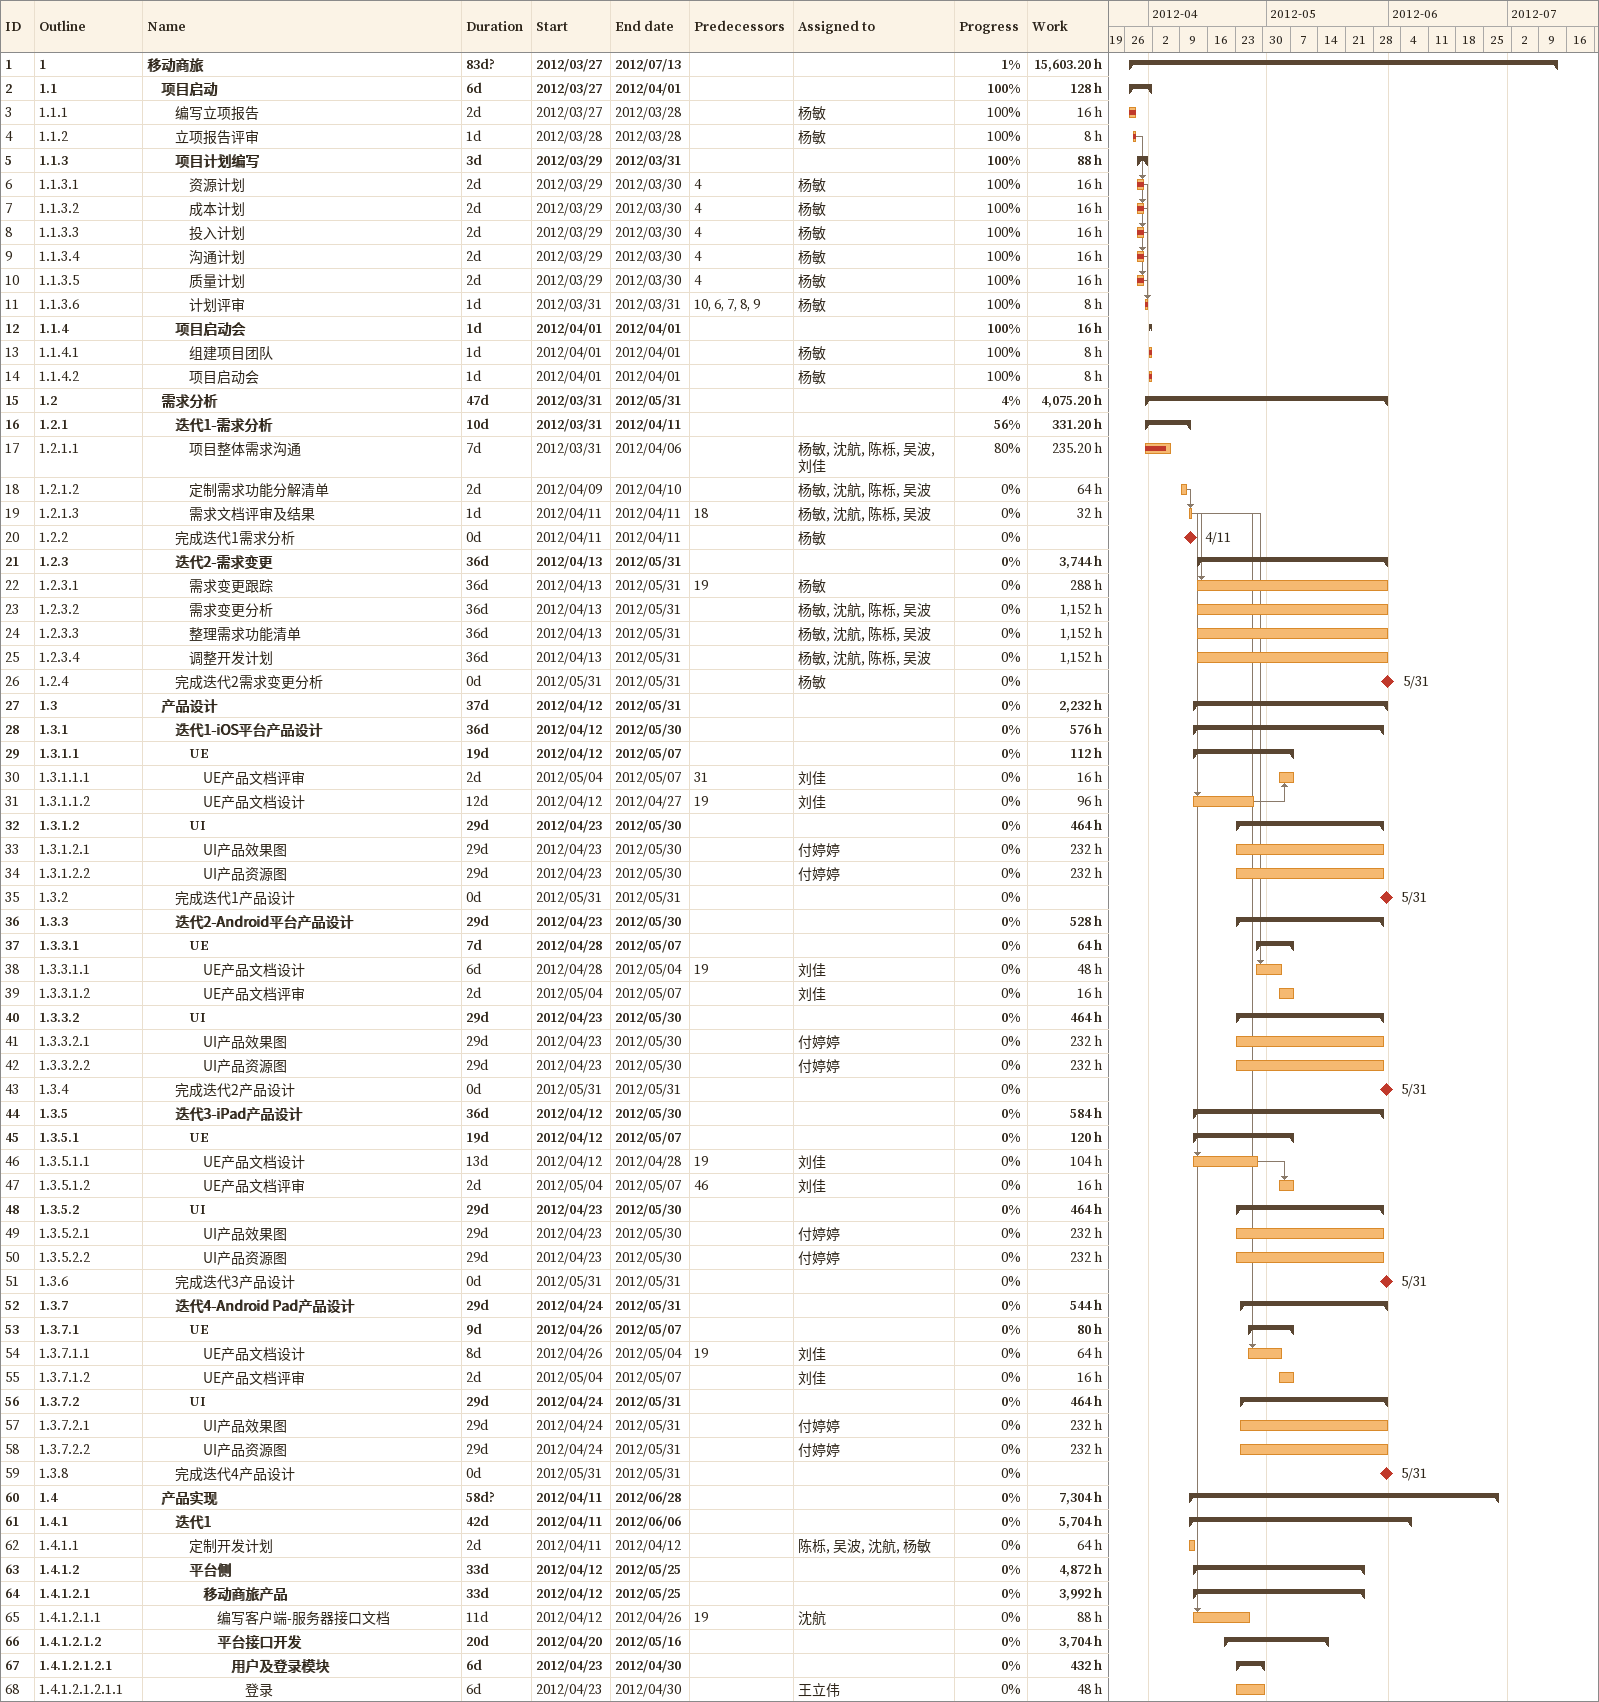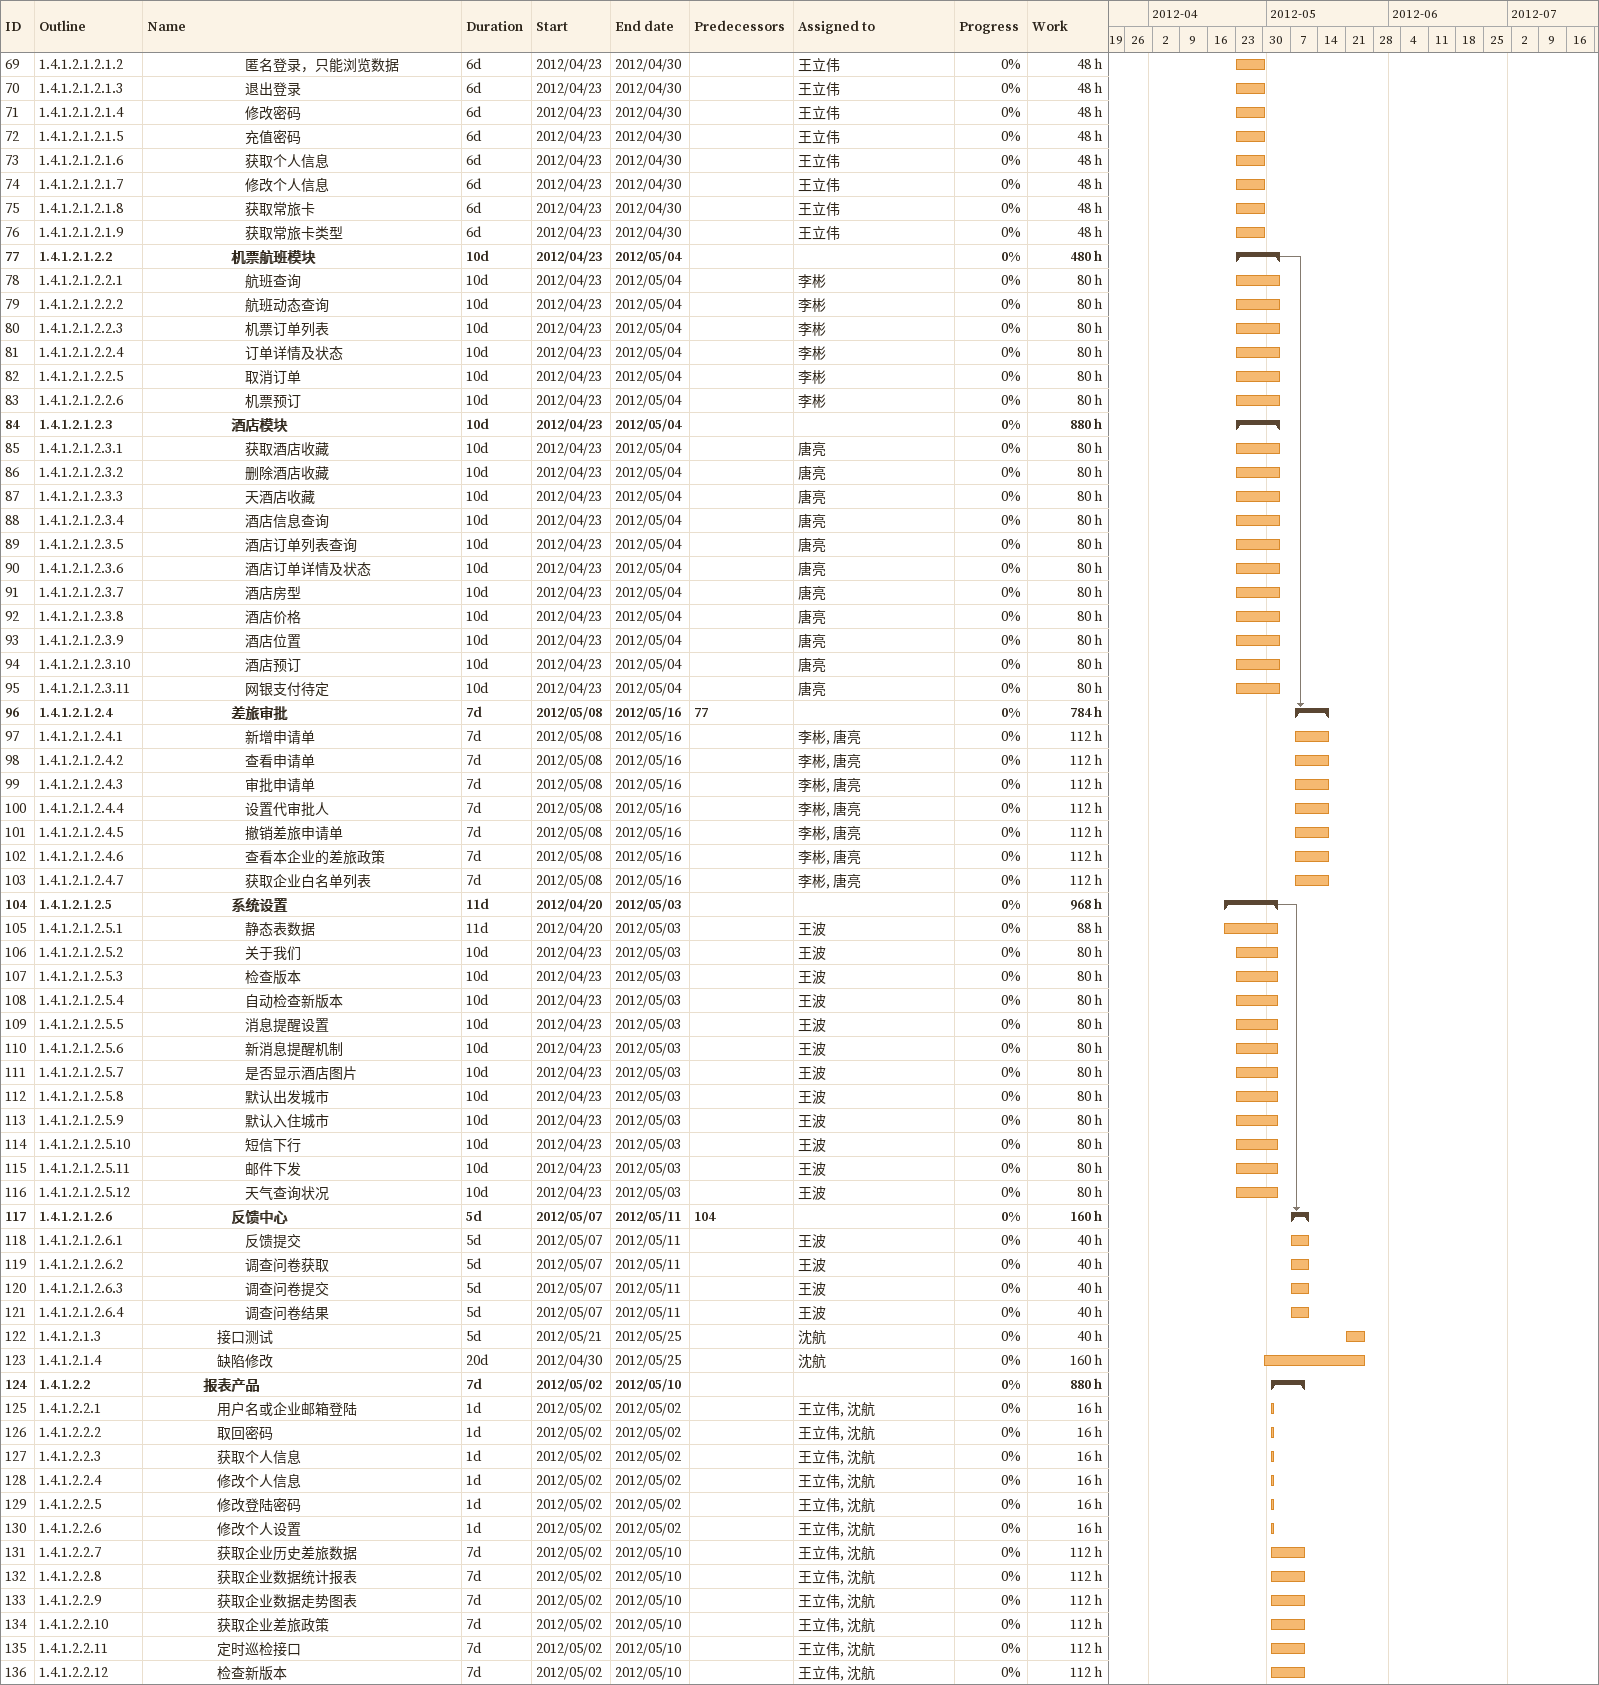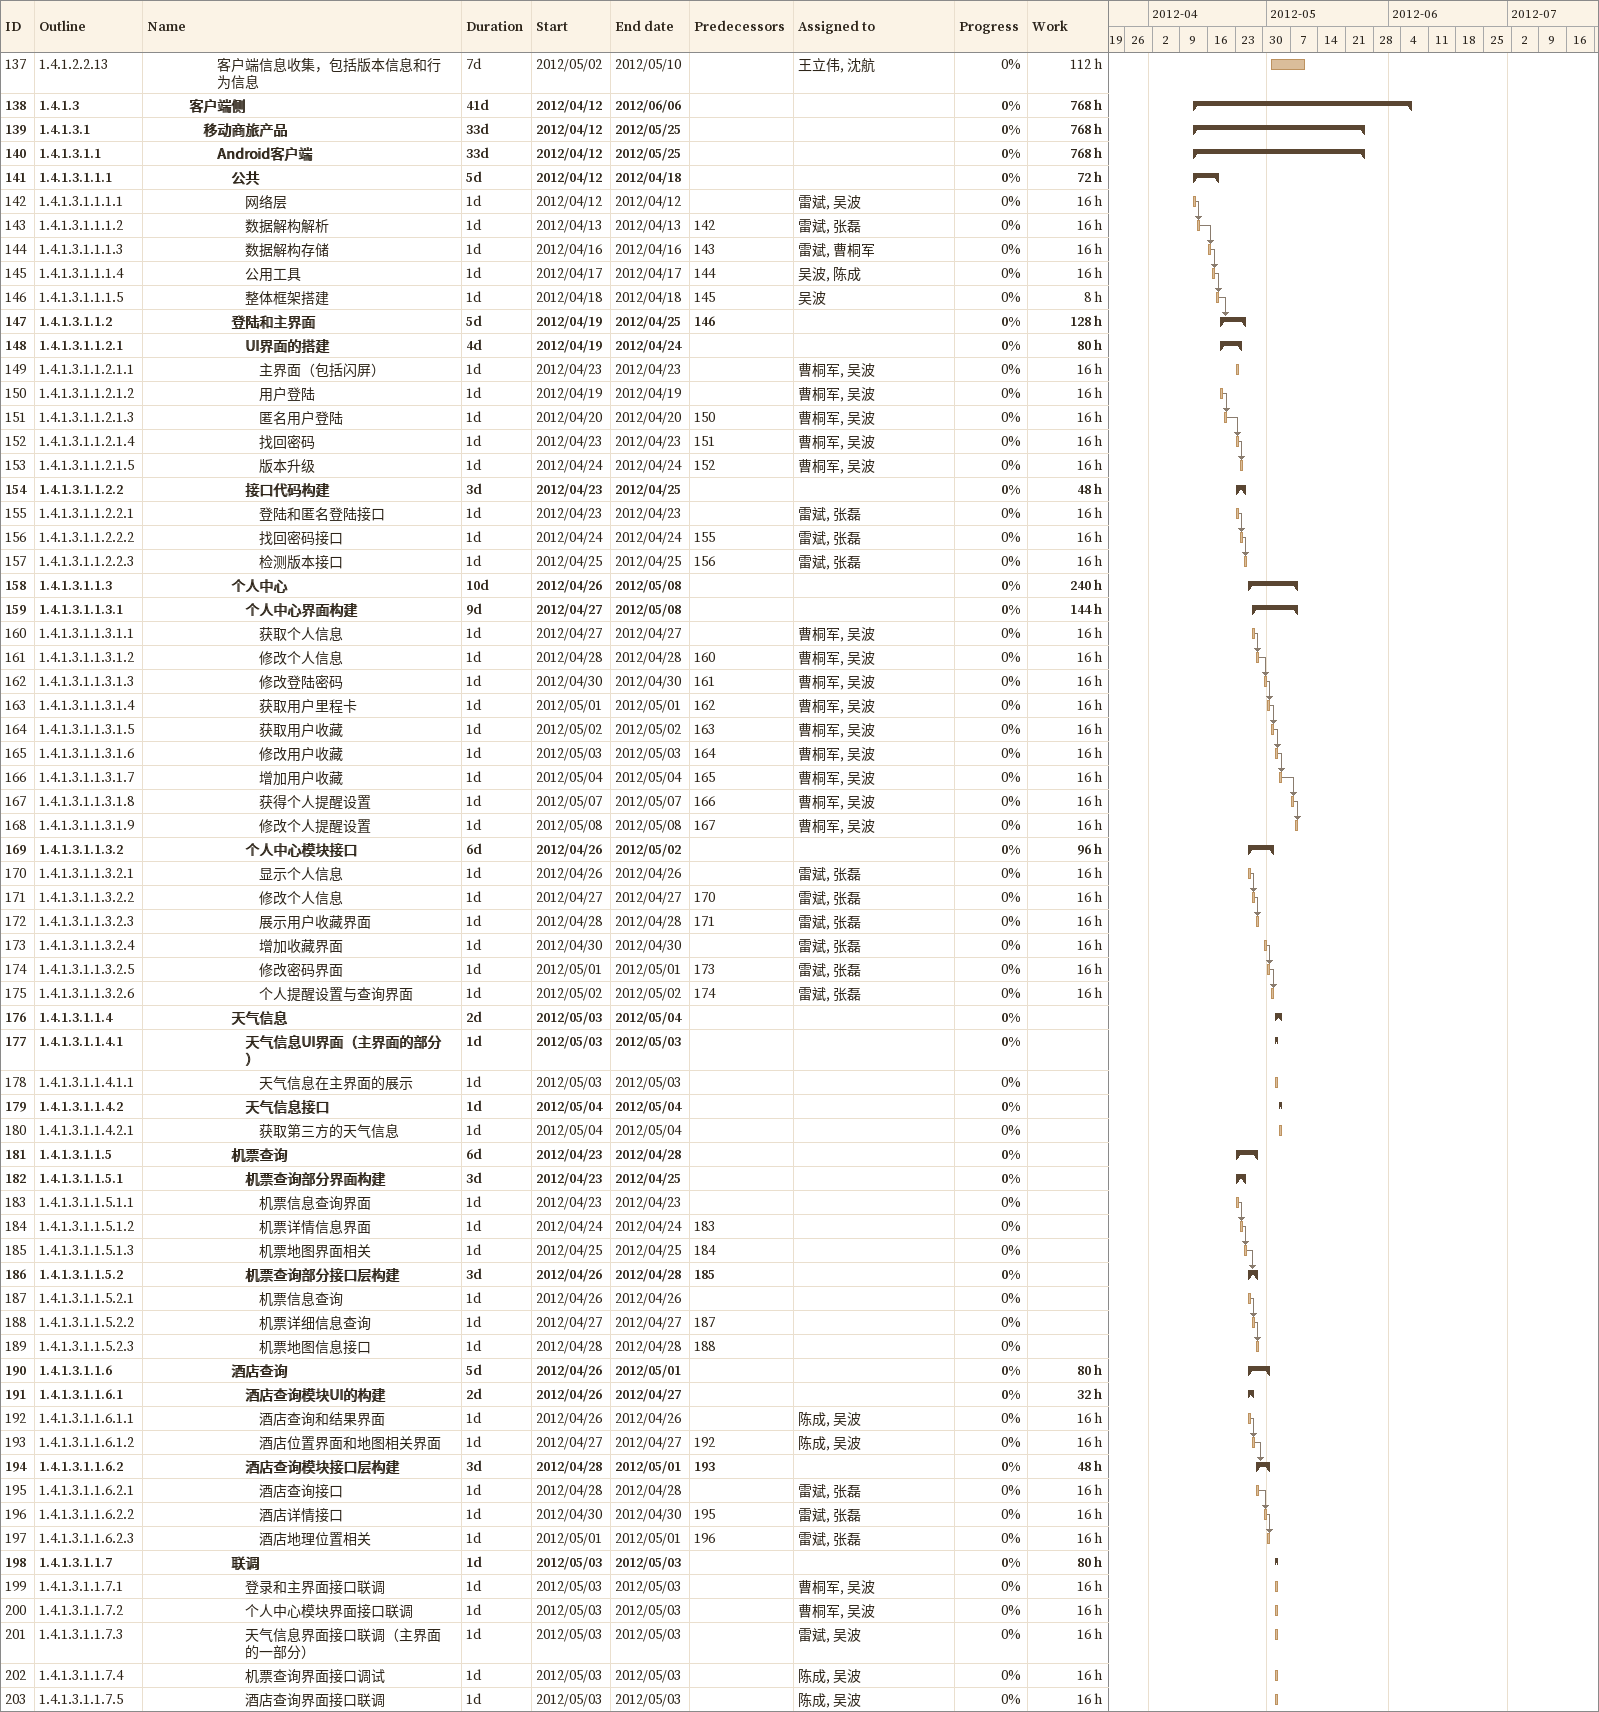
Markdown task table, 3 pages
| ID | WBS | Task | Duration | Start | Finish | Predecessors | Resources | % complete | Work (h) |
|---|---|---|---|---|---|---|---|---|---|
| 1 | 1 | **移动商旅** | 83d? | 2012-03-27 | 2012-07-13 |  |  | 1 | 15603.20 |
| 2 | 1.1 | **项目启动** | 6d | 2012-03-27 | 2012-04-01 |  |  | 100 | 128 |
| 3 | 1.1.1 | 编写立项报告 | 2d | 2012-03-27 | 2012-03-28 |  | 杨敏 | 100 | 16 |
| 4 | 1.1.2 | 立项报告评审 | 1d | 2012-03-28 | 2012-03-28 |  | 杨敏 | 100 | 8 |
| 5 | 1.1.3 | **项目计划编写** | 3d | 2012-03-29 | 2012-03-31 |  |  | 100 | 88 |
| 6 | 1.1.3.1 | 资源计划 | 2d | 2012-03-29 | 2012-03-30 | 4 | 杨敏 | 100 | 16 |
| 7 | 1.1.3.2 | 成本计划 | 2d | 2012-03-29 | 2012-03-30 | 4 | 杨敏 | 100 | 16 |
| 8 | 1.1.3.3 | 投入计划 | 2d | 2012-03-29 | 2012-03-30 | 4 | 杨敏 | 100 | 16 |
| 9 | 1.1.3.4 | 沟通计划 | 2d | 2012-03-29 | 2012-03-30 | 4 | 杨敏 | 100 | 16 |
| 10 | 1.1.3.5 | 质量计划 | 2d | 2012-03-29 | 2012-03-30 | 4 | 杨敏 | 100 | 16 |
| 11 | 1.1.3.6 | 计划评审 | 1d | 2012-03-31 | 2012-03-31 | 10, 6, 7, 8, 9 | 杨敏 | 100 | 8 |
| 12 | 1.1.4 | **项目启动会** | 1d | 2012-04-01 | 2012-04-01 |  |  | 100 | 16 |
| 13 | 1.1.4.1 | 组建项目团队 | 1d | 2012-04-01 | 2012-04-01 |  | 杨敏 | 100 | 8 |
| 14 | 1.1.4.2 | 项目启动会 | 1d | 2012-04-01 | 2012-04-01 |  | 杨敏 | 100 | 8 |
| 15 | 1.2 | **需求分析** | 47d | 2012-03-31 | 2012-05-31 |  |  | 4 | 4075.20 |
| 16 | 1.2.1 | **迭代1-需求分析** | 10d | 2012-03-31 | 2012-04-11 |  |  | 56 | 331.20 |
| 17 | 1.2.1.1 | 项目整体需求沟通 | 7d | 2012-03-31 | 2012-04-06 |  | 杨敏, 沈航, 陈栎, 吴波, 刘佳 | 80 | 235.20 |
| 18 | 1.2.1.2 | 定制需求功能分解清单 | 2d | 2012-04-09 | 2012-04-10 |  | 杨敏, 沈航, 陈栎, 吴波 | 0 | 64 |
| 19 | 1.2.1.3 | 需求文档评审及结果 | 1d | 2012-04-11 | 2012-04-11 | 18 | 杨敏, 沈航, 陈栎, 吴波 | 0 | 32 |
| 20 | 1.2.2 | 完成迭代1需求分析 | 0d | 2012-04-11 | 2012-04-11 |  | 杨敏 | 0 |  |
| 21 | 1.2.3 | **迭代2-需求变更** | 36d | 2012-04-13 | 2012-05-31 |  |  | 0 | 3744 |
| 22 | 1.2.3.1 | 需求变更跟踪 | 36d | 2012-04-13 | 2012-05-31 | 19 | 杨敏 | 0 | 288 |
| 23 | 1.2.3.2 | 需求变更分析 | 36d | 2012-04-13 | 2012-05-31 |  | 杨敏, 沈航, 陈栎, 吴波 | 0 | 1152 |
| 24 | 1.2.3.3 | 整理需求功能清单 | 36d | 2012-04-13 | 2012-05-31 |  | 杨敏, 沈航, 陈栎, 吴波 | 0 | 1152 |
| 25 | 1.2.3.4 | 调整开发计划 | 36d | 2012-04-13 | 2012-05-31 |  | 杨敏, 沈航, 陈栎, 吴波 | 0 | 1152 |
| 26 | 1.2.4 | 完成迭代2需求变更分析 | 0d | 2012-05-31 | 2012-05-31 |  | 杨敏 | 0 |  |
| 27 | 1.3 | **产品设计** | 37d | 2012-04-12 | 2012-05-31 |  |  | 0 | 2232 |
| 28 | 1.3.1 | **迭代1-iOS平台产品设计** | 36d | 2012-04-12 | 2012-05-30 |  |  | 0 | 576 |
| 29 | 1.3.1.1 | **UE** | 19d | 2012-04-12 | 2012-05-07 |  |  | 0 | 112 |
| 30 | 1.3.1.1.1 | UE产品文档评审 | 2d | 2012-05-04 | 2012-05-07 | 31 | 刘佳 | 0 | 16 |
| 31 | 1.3.1.1.2 | UE产品文档设计 | 12d | 2012-04-12 | 2012-04-27 | 19 | 刘佳 | 0 | 96 |
| 32 | 1.3.1.2 | **UI** | 29d | 2012-04-23 | 2012-05-30 |  |  | 0 | 464 |
| 33 | 1.3.1.2.1 | UI产品效果图 | 29d | 2012-04-23 | 2012-05-30 |  | 付婷婷 | 0 | 232 |
| 34 | 1.3.1.2.2 | UI产品资源图 | 29d | 2012-04-23 | 2012-05-30 |  | 付婷婷 | 0 | 232 |
| 35 | 1.3.2 | 完成迭代1产品设计 | 0d | 2012-05-31 | 2012-05-31 |  |  | 0 |  |
| 36 | 1.3.3 | **迭代2-Android平台产品设计** | 29d | 2012-04-23 | 2012-05-30 |  |  | 0 | 528 |
| 37 | 1.3.3.1 | **UE** | 7d | 2012-04-28 | 2012-05-07 |  |  | 0 | 64 |
| 38 | 1.3.3.1.1 | UE产品文档设计 | 6d | 2012-04-28 | 2012-05-04 | 19 | 刘佳 | 0 | 48 |
| 39 | 1.3.3.1.2 | UE产品文档评审 | 2d | 2012-05-04 | 2012-05-07 |  | 刘佳 | 0 | 16 |
| 40 | 1.3.3.2 | **UI** | 29d | 2012-04-23 | 2012-05-30 |  |  | 0 | 464 |
| 41 | 1.3.3.2.1 | UI产品效果图 | 29d | 2012-04-23 | 2012-05-30 |  | 付婷婷 | 0 | 232 |
| 42 | 1.3.3.2.2 | UI产品资源图 | 29d | 2012-04-23 | 2012-05-30 |  | 付婷婷 | 0 | 232 |
| 43 | 1.3.4 | 完成迭代2产品设计 | 0d | 2012-05-31 | 2012-05-31 |  |  | 0 |  |
| 44 | 1.3.5 | **迭代3-iPad产品设计** | 36d | 2012-04-12 | 2012-05-30 |  |  | 0 | 584 |
| 45 | 1.3.5.1 | **UE** | 19d | 2012-04-12 | 2012-05-07 |  |  | 0 | 120 |
| 46 | 1.3.5.1.1 | UE产品文档设计 | 13d | 2012-04-12 | 2012-04-28 | 19 | 刘佳 | 0 | 104 |
| 47 | 1.3.5.1.2 | UE产品文档评审 | 2d | 2012-05-04 | 2012-05-07 | 46 | 刘佳 | 0 | 16 |
| 48 | 1.3.5.2 | **UI** | 29d | 2012-04-23 | 2012-05-30 |  |  | 0 | 464 |
| 49 | 1.3.5.2.1 | UI产品效果图 | 29d | 2012-04-23 | 2012-05-30 |  | 付婷婷 | 0 | 232 |
| 50 | 1.3.5.2.2 | UI产品资源图 | 29d | 2012-04-23 | 2012-05-30 |  | 付婷婷 | 0 | 232 |
| 51 | 1.3.6 | 完成迭代3产品设计 | 0d | 2012-05-31 | 2012-05-31 |  |  | 0 |  |
| 52 | 1.3.7 | **迭代4-Android Pad产品设计** | 29d | 2012-04-24 | 2012-05-31 |  |  | 0 | 544 |
| 53 | 1.3.7.1 | **UE** | 9d | 2012-04-26 | 2012-05-07 |  |  | 0 | 80 |
| 54 | 1.3.7.1.1 | UE产品文档设计 | 8d | 2012-04-26 | 2012-05-04 | 19 | 刘佳 | 0 | 64 |
| 55 | 1.3.7.1.2 | UE产品文档评审 | 2d | 2012-05-04 | 2012-05-07 |  | 刘佳 | 0 | 16 |
| 56 | 1.3.7.2 | **UI** | 29d | 2012-04-24 | 2012-05-31 |  |  | 0 | 464 |
| 57 | 1.3.7.2.1 | UI产品效果图 | 29d | 2012-04-24 | 2012-05-31 |  | 付婷婷 | 0 | 232 |
| 58 | 1.3.7.2.2 | UI产品资源图 | 29d | 2012-04-24 | 2012-05-31 |  | 付婷婷 | 0 | 232 |
| 59 | 1.3.8 | 完成迭代4产品设计 | 0d | 2012-05-31 | 2012-05-31 |  |  | 0 |  |
| 60 | 1.4 | **产品实现** | 58d? | 2012-04-11 | 2012-06-28 |  |  | 0 | 7304 |
| 61 | 1.4.1 | **迭代1** | 42d | 2012-04-11 | 2012-06-06 |  |  | 0 | 5704 |
| 62 | 1.4.1.1 | 定制开发计划 | 2d | 2012-04-11 | 2012-04-12 |  | 陈栎, 吴波, 沈航, 杨敏 | 0 | 64 |
| 63 | 1.4.1.2 | **平台侧** | 33d | 2012-04-12 | 2012-05-25 |  |  | 0 | 4872 |
| 64 | 1.4.1.2.1 | **移动商旅产品** | 33d | 2012-04-12 | 2012-05-25 |  |  | 0 | 3992 |
| 65 | 1.4.1.2.1.1 | 编写客户端-服务器接口文档 | 11d | 2012-04-12 | 2012-04-26 | 19 | 沈航 | 0 | 88 |
| 66 | 1.4.1.2.1.2 | **平台接口开发** | 20d | 2012-04-20 | 2012-05-16 |  |  | 0 | 3704 |
| 67 | 1.4.1.2.1.2.1 | **用户及登录模块** | 6d | 2012-04-23 | 2012-04-30 |  |  | 0 | 432 |
| 68 | 1.4.1.2.1.2.1.1 | 登录 | 6d | 2012-04-23 | 2012-04-30 |  | 王立伟 | 0 | 48 |
| 69 | 1.4.1.2.1.2.1.2 | 匿名登录，只能浏览数据 | 6d | 2012-04-23 | 2012-04-30 |  | 王立伟 | 0 | 48 |
| 70 | 1.4.1.2.1.2.1.3 | 退出登录 | 6d | 2012-04-23 | 2012-04-30 |  | 王立伟 | 0 | 48 |
| 71 | 1.4.1.2.1.2.1.4 | 修改密码 | 6d | 2012-04-23 | 2012-04-30 |  | 王立伟 | 0 | 48 |
| 72 | 1.4.1.2.1.2.1.5 | 充值密码 | 6d | 2012-04-23 | 2012-04-30 |  | 王立伟 | 0 | 48 |
| 73 | 1.4.1.2.1.2.1.6 | 获取个人信息 | 6d | 2012-04-23 | 2012-04-30 |  | 王立伟 | 0 | 48 |
| 74 | 1.4.1.2.1.2.1.7 | 修改个人信息 | 6d | 2012-04-23 | 2012-04-30 |  | 王立伟 | 0 | 48 |
| 75 | 1.4.1.2.1.2.1.8 | 获取常旅卡 | 6d | 2012-04-23 | 2012-04-30 |  | 王立伟 | 0 | 48 |
| 76 | 1.4.1.2.1.2.1.9 | 获取常旅卡类型 | 6d | 2012-04-23 | 2012-04-30 |  | 王立伟 | 0 | 48 |
| 77 | 1.4.1.2.1.2.2 | **机票航班模块** | 10d | 2012-04-23 | 2012-05-04 |  |  | 0 | 480 |
| 78 | 1.4.1.2.1.2.2.1 | 航班查询 | 10d | 2012-04-23 | 2012-05-04 |  | 李彬 | 0 | 80 |
| 79 | 1.4.1.2.1.2.2.2 | 航班动态查询 | 10d | 2012-04-23 | 2012-05-04 |  | 李彬 | 0 | 80 |
| 80 | 1.4.1.2.1.2.2.3 | 机票订单列表 | 10d | 2012-04-23 | 2012-05-04 |  | 李彬 | 0 | 80 |
| 81 | 1.4.1.2.1.2.2.4 | 订单详情及状态 | 10d | 2012-04-23 | 2012-05-04 |  | 李彬 | 0 | 80 |
| 82 | 1.4.1.2.1.2.2.5 | 取消订单 | 10d | 2012-04-23 | 2012-05-04 |  | 李彬 | 0 | 80 |
| 83 | 1.4.1.2.1.2.2.6 | 机票预订 | 10d | 2012-04-23 | 2012-05-04 |  | 李彬 | 0 | 80 |
| 84 | 1.4.1.2.1.2.3 | **酒店模块** | 10d | 2012-04-23 | 2012-05-04 |  |  | 0 | 880 |
| 85 | 1.4.1.2.1.2.3.1 | 获取酒店收藏 | 10d | 2012-04-23 | 2012-05-04 |  | 唐亮 | 0 | 80 |
| 86 | 1.4.1.2.1.2.3.2 | 删除酒店收藏 | 10d | 2012-04-23 | 2012-05-04 |  | 唐亮 | 0 | 80 |
| 87 | 1.4.1.2.1.2.3.3 | 天酒店收藏 | 10d | 2012-04-23 | 2012-05-04 |  | 唐亮 | 0 | 80 |
| 88 | 1.4.1.2.1.2.3.4 | 酒店信息查询 | 10d | 2012-04-23 | 2012-05-04 |  | 唐亮 | 0 | 80 |
| 89 | 1.4.1.2.1.2.3.5 | 酒店订单列表查询 | 10d | 2012-04-23 | 2012-05-04 |  | 唐亮 | 0 | 80 |
| 90 | 1.4.1.2.1.2.3.6 | 酒店订单详情及状态 | 10d | 2012-04-23 | 2012-05-04 |  | 唐亮 | 0 | 80 |
| 91 | 1.4.1.2.1.2.3.7 | 酒店房型 | 10d | 2012-04-23 | 2012-05-04 |  | 唐亮 | 0 | 80 |
| 92 | 1.4.1.2.1.2.3.8 | 酒店价格 | 10d | 2012-04-23 | 2012-05-04 |  | 唐亮 | 0 | 80 |
| 93 | 1.4.1.2.1.2.3.9 | 酒店位置 | 10d | 2012-04-23 | 2012-05-04 |  | 唐亮 | 0 | 80 |
| 94 | 1.4.1.2.1.2.3.10 | 酒店预订 | 10d | 2012-04-23 | 2012-05-04 |  | 唐亮 | 0 | 80 |
| 95 | 1.4.1.2.1.2.3.11 | 网银支付待定 | 10d | 2012-04-23 | 2012-05-04 |  | 唐亮 | 0 | 80 |
| 96 | 1.4.1.2.1.2.4 | **差旅审批** | 7d | 2012-05-08 | 2012-05-16 | 77 |  | 0 | 784 |
| 97 | 1.4.1.2.1.2.4.1 | 新增申请单 | 7d | 2012-05-08 | 2012-05-16 |  | 李彬, 唐亮 | 0 | 112 |
| 98 | 1.4.1.2.1.2.4.2 | 查看申请单 | 7d | 2012-05-08 | 2012-05-16 |  | 李彬, 唐亮 | 0 | 112 |
| 99 | 1.4.1.2.1.2.4.3 | 审批申请单 | 7d | 2012-05-08 | 2012-05-16 |  | 李彬, 唐亮 | 0 | 112 |
| 100 | 1.4.1.2.1.2.4.4 | 设置代审批人 | 7d | 2012-05-08 | 2012-05-16 |  | 李彬, 唐亮 | 0 | 112 |
| 101 | 1.4.1.2.1.2.4.5 | 撤销差旅申请单 | 7d | 2012-05-08 | 2012-05-16 |  | 李彬, 唐亮 | 0 | 112 |
| 102 | 1.4.1.2.1.2.4.6 | 查看本企业的差旅政策 | 7d | 2012-05-08 | 2012-05-16 |  | 李彬, 唐亮 | 0 | 112 |
| 103 | 1.4.1.2.1.2.4.7 | 获取企业白名单列表 | 7d | 2012-05-08 | 2012-05-16 |  | 李彬, 唐亮 | 0 | 112 |
| 104 | 1.4.1.2.1.2.5 | **系统设置** | 11d | 2012-04-20 | 2012-05-03 |  |  | 0 | 968 |
| 105 | 1.4.1.2.1.2.5.1 | 静态表数据 | 11d | 2012-04-20 | 2012-05-03 |  | 王波 | 0 | 88 |
| 106 | 1.4.1.2.1.2.5.2 | 关于我们 | 10d | 2012-04-23 | 2012-05-03 |  | 王波 | 0 | 80 |
| 107 | 1.4.1.2.1.2.5.3 | 检查版本 | 10d | 2012-04-23 | 2012-05-03 |  | 王波 | 0 | 80 |
| 108 | 1.4.1.2.1.2.5.4 | 自动检查新版本 | 10d | 2012-04-23 | 2012-05-03 |  | 王波 | 0 | 80 |
| 109 | 1.4.1.2.1.2.5.5 | 消息提醒设置 | 10d | 2012-04-23 | 2012-05-03 |  | 王波 | 0 | 80 |
| 110 | 1.4.1.2.1.2.5.6 | 新消息提醒机制 | 10d | 2012-04-23 | 2012-05-03 |  | 王波 | 0 | 80 |
| 111 | 1.4.1.2.1.2.5.7 | 是否显示酒店图片 | 10d | 2012-04-23 | 2012-05-03 |  | 王波 | 0 | 80 |
| 112 | 1.4.1.2.1.2.5.8 | 默认出发城市 | 10d | 2012-04-23 | 2012-05-03 |  | 王波 | 0 | 80 |
| 113 | 1.4.1.2.1.2.5.9 | 默认入住城市 | 10d | 2012-04-23 | 2012-05-03 |  | 王波 | 0 | 80 |
| 114 | 1.4.1.2.1.2.5.10 | 短信下行 | 10d | 2012-04-23 | 2012-05-03 |  | 王波 | 0 | 80 |
| 115 | 1.4.1.2.1.2.5.11 | 邮件下发 | 10d | 2012-04-23 | 2012-05-03 |  | 王波 | 0 | 80 |
| 116 | 1.4.1.2.1.2.5.12 | 天气查询状况 | 10d | 2012-04-23 | 2012-05-03 |  | 王波 | 0 | 80 |
| 117 | 1.4.1.2.1.2.6 | **反馈中心** | 5d | 2012-05-07 | 2012-05-11 | 104 |  | 0 | 160 |
| 118 | 1.4.1.2.1.2.6.1 | 反馈提交 | 5d | 2012-05-07 | 2012-05-11 |  | 王波 | 0 | 40 |
| 119 | 1.4.1.2.1.2.6.2 | 调查问卷获取 | 5d | 2012-05-07 | 2012-05-11 |  | 王波 | 0 | 40 |
| 120 | 1.4.1.2.1.2.6.3 | 调查问卷提交 | 5d | 2012-05-07 | 2012-05-11 |  | 王波 | 0 | 40 |
| 121 | 1.4.1.2.1.2.6.4 | 调查问卷结果 | 5d | 2012-05-07 | 2012-05-11 |  | 王波 | 0 | 40 |
| 122 | 1.4.1.2.1.3 | 接口测试 | 5d | 2012-05-21 | 2012-05-25 |  | 沈航 | 0 | 40 |
| 123 | 1.4.1.2.1.4 | 缺陷修改 | 20d | 2012-04-30 | 2012-05-25 |  | 沈航 | 0 | 160 |
| 124 | 1.4.1.2.2 | **报表产品** | 7d | 2012-05-02 | 2012-05-10 |  |  | 0 | 880 |
| 125 | 1.4.1.2.2.1 | 用户名或企业邮箱登陆 | 1d | 2012-05-02 | 2012-05-02 |  | 王立伟, 沈航 | 0 | 16 |
| 126 | 1.4.1.2.2.2 | 取回密码 | 1d | 2012-05-02 | 2012-05-02 |  | 王立伟, 沈航 | 0 | 16 |
| 127 | 1.4.1.2.2.3 | 获取个人信息 | 1d | 2012-05-02 | 2012-05-02 |  | 王立伟, 沈航 | 0 | 16 |
| 128 | 1.4.1.2.2.4 | 修改个人信息 | 1d | 2012-05-02 | 2012-05-02 |  | 王立伟, 沈航 | 0 | 16 |
| 129 | 1.4.1.2.2.5 | 修改登陆密码 | 1d | 2012-05-02 | 2012-05-02 |  | 王立伟, 沈航 | 0 | 16 |
| 130 | 1.4.1.2.2.6 | 修改个人设置 | 1d | 2012-05-02 | 2012-05-02 |  | 王立伟, 沈航 | 0 | 16 |
| 131 | 1.4.1.2.2.7 | 获取企业历史差旅数据 | 7d | 2012-05-02 | 2012-05-10 |  | 王立伟, 沈航 | 0 | 112 |
| 132 | 1.4.1.2.2.8 | 获取企业数据统计报表 | 7d | 2012-05-02 | 2012-05-10 |  | 王立伟, 沈航 | 0 | 112 |
| 133 | 1.4.1.2.2.9 | 获取企业数据走势图表 | 7d | 2012-05-02 | 2012-05-10 |  | 王立伟, 沈航 | 0 | 112 |
| 134 | 1.4.1.2.2.10 | 获取企业差旅政策 | 7d | 2012-05-02 | 2012-05-10 |  | 王立伟, 沈航 | 0 | 112 |
| 135 | 1.4.1.2.2.11 | 定时巡检接口 | 7d | 2012-05-02 | 2012-05-10 |  | 王立伟, 沈航 | 0 | 112 |
| 136 | 1.4.1.2.2.12 | 检查新版本 | 7d | 2012-05-02 | 2012-05-10 |  | 王立伟, 沈航 | 0 | 112 |
| 137 | 1.4.1.2.2.13 | 客户端信息收集，包括版本信息和行为信息 | 7d | 2012-05-02 | 2012-05-10 |  | 王立伟, 沈航 | 0 | 112 |
| 138 | 1.4.1.3 | **客户端侧** | 41d | 2012-04-12 | 2012-06-06 |  |  | 0 | 768 |
| 139 | 1.4.1.3.1 | **移动商旅产品** | 33d | 2012-04-12 | 2012-05-25 |  |  | 0 | 768 |
| 140 | 1.4.1.3.1.1 | **Android客户端** | 33d | 2012-04-12 | 2012-05-25 |  |  | 0 | 768 |
| 141 | 1.4.1.3.1.1.1 | **公共** | 5d | 2012-04-12 | 2012-04-18 |  |  | 0 | 72 |
| 142 | 1.4.1.3.1.1.1.1 | 网络层 | 1d | 2012-04-12 | 2012-04-12 |  | 雷斌, 吴波 | 0 | 16 |
| 143 | 1.4.1.3.1.1.1.2 | 数据解构解析 | 1d | 2012-04-13 | 2012-04-13 | 142 | 雷斌, 张磊 | 0 | 16 |
| 144 | 1.4.1.3.1.1.1.3 | 数据解构存储 | 1d | 2012-04-16 | 2012-04-16 | 143 | 雷斌, 曹桐军 | 0 | 16 |
| 145 | 1.4.1.3.1.1.1.4 | 公用工具 | 1d | 2012-04-17 | 2012-04-17 | 144 | 吴波, 陈成 | 0 | 16 |
| 146 | 1.4.1.3.1.1.1.5 | 整体框架搭建 | 1d | 2012-04-18 | 2012-04-18 | 145 | 吴波 | 0 | 8 |
| 147 | 1.4.1.3.1.1.2 | **登陆和主界面** | 5d | 2012-04-19 | 2012-04-25 | 146 |  | 0 | 128 |
| 148 | 1.4.1.3.1.1.2.1 | **UI界面的搭建** | 4d | 2012-04-19 | 2012-04-24 |  |  | 0 | 80 |
| 149 | 1.4.1.3.1.1.2.1.1 | 主界面（包括闪屏） | 1d | 2012-04-23 | 2012-04-23 |  | 曹桐军, 吴波 | 0 | 16 |
| 150 | 1.4.1.3.1.1.2.1.2 | 用户登陆 | 1d | 2012-04-19 | 2012-04-19 |  | 曹桐军, 吴波 | 0 | 16 |
| 151 | 1.4.1.3.1.1.2.1.3 | 匿名用户登陆 | 1d | 2012-04-20 | 2012-04-20 | 150 | 曹桐军, 吴波 | 0 | 16 |
| 152 | 1.4.1.3.1.1.2.1.4 | 找回密码 | 1d | 2012-04-23 | 2012-04-23 | 151 | 曹桐军, 吴波 | 0 | 16 |
| 153 | 1.4.1.3.1.1.2.1.5 | 版本升级 | 1d | 2012-04-24 | 2012-04-24 | 152 | 曹桐军, 吴波 | 0 | 16 |
| 154 | 1.4.1.3.1.1.2.2 | **接口代码构建** | 3d | 2012-04-23 | 2012-04-25 |  |  | 0 | 48 |
| 155 | 1.4.1.3.1.1.2.2.1 | 登陆和匿名登陆接口 | 1d | 2012-04-23 | 2012-04-23 |  | 雷斌, 张磊 | 0 | 16 |
| 156 | 1.4.1.3.1.1.2.2.2 | 找回密码接口 | 1d | 2012-04-24 | 2012-04-24 | 155 | 雷斌, 张磊 | 0 | 16 |
| 157 | 1.4.1.3.1.1.2.2.3 | 检测版本接口 | 1d | 2012-04-25 | 2012-04-25 | 156 | 雷斌, 张磊 | 0 | 16 |
| 158 | 1.4.1.3.1.1.3 | **个人中心** | 10d | 2012-04-26 | 2012-05-08 |  |  | 0 | 240 |
| 159 | 1.4.1.3.1.1.3.1 | **个人中心界面构建** | 9d | 2012-04-27 | 2012-05-08 |  |  | 0 | 144 |
| 160 | 1.4.1.3.1.1.3.1.1 | 获取个人信息 | 1d | 2012-04-27 | 2012-04-27 |  | 曹桐军, 吴波 | 0 | 16 |
| 161 | 1.4.1.3.1.1.3.1.2 | 修改个人信息 | 1d | 2012-04-28 | 2012-04-28 | 160 | 曹桐军, 吴波 | 0 | 16 |
| 162 | 1.4.1.3.1.1.3.1.3 | 修改登陆密码 | 1d | 2012-04-30 | 2012-04-30 | 161 | 曹桐军, 吴波 | 0 | 16 |
| 163 | 1.4.1.3.1.1.3.1.4 | 获取用户里程卡 | 1d | 2012-05-01 | 2012-05-01 | 162 | 曹桐军, 吴波 | 0 | 16 |
| 164 | 1.4.1.3.1.1.3.1.5 | 获取用户收藏 | 1d | 2012-05-02 | 2012-05-02 | 163 | 曹桐军, 吴波 | 0 | 16 |
| 165 | 1.4.1.3.1.1.3.1.6 | 修改用户收藏 | 1d | 2012-05-03 | 2012-05-03 | 164 | 曹桐军, 吴波 | 0 | 16 |
| 166 | 1.4.1.3.1.1.3.1.7 | 增加用户收藏 | 1d | 2012-05-04 | 2012-05-04 | 165 | 曹桐军, 吴波 | 0 | 16 |
| 167 | 1.4.1.3.1.1.3.1.8 | 获得个人提醒设置 | 1d | 2012-05-07 | 2012-05-07 | 166 | 曹桐军, 吴波 | 0 | 16 |
| 168 | 1.4.1.3.1.1.3.1.9 | 修改个人提醒设置 | 1d | 2012-05-08 | 2012-05-08 | 167 | 曹桐军, 吴波 | 0 | 16 |
| 169 | 1.4.1.3.1.1.3.2 | **个人中心模块接口** | 6d | 2012-04-26 | 2012-05-02 |  |  | 0 | 96 |
| 170 | 1.4.1.3.1.1.3.2.1 | 显示个人信息 | 1d | 2012-04-26 | 2012-04-26 |  | 雷斌, 张磊 | 0 | 16 |
| 171 | 1.4.1.3.1.1.3.2.2 | 修改个人信息 | 1d | 2012-04-27 | 2012-04-27 | 170 | 雷斌, 张磊 | 0 | 16 |
| 172 | 1.4.1.3.1.1.3.2.3 | 展示用户收藏界面 | 1d | 2012-04-28 | 2012-04-28 | 171 | 雷斌, 张磊 | 0 | 16 |
| 173 | 1.4.1.3.1.1.3.2.4 | 增加收藏界面 | 1d | 2012-04-30 | 2012-04-30 |  | 雷斌, 张磊 | 0 | 16 |
| 174 | 1.4.1.3.1.1.3.2.5 | 修改密码界面 | 1d | 2012-05-01 | 2012-05-01 | 173 | 雷斌, 张磊 | 0 | 16 |
| 175 | 1.4.1.3.1.1.3.2.6 | 个人提醒设置与查询界面 | 1d | 2012-05-02 | 2012-05-02 | 174 | 雷斌, 张磊 | 0 | 16 |
| 176 | 1.4.1.3.1.1.4 | **天气信息** | 2d | 2012-05-03 | 2012-05-04 |  |  | 0 |  |
| 177 | 1.4.1.3.1.1.4.1 | **天气信息UI界面（主界面的部分）** | 1d | 2012-05-03 | 2012-05-03 |  |  | 0 |  |
| 178 | 1.4.1.3.1.1.4.1.1 | 天气信息在主界面的展示 | 1d | 2012-05-03 | 2012-05-03 |  |  | 0 |  |
| 179 | 1.4.1.3.1.1.4.2 | **天气信息接口** | 1d | 2012-05-04 | 2012-05-04 |  |  | 0 |  |
| 180 | 1.4.1.3.1.1.4.2.1 | 获取第三方的天气信息 | 1d | 2012-05-04 | 2012-05-04 |  |  | 0 |  |
| 181 | 1.4.1.3.1.1.5 | **机票查询** | 6d | 2012-04-23 | 2012-04-28 |  |  | 0 |  |
| 182 | 1.4.1.3.1.1.5.1 | **机票查询部分界面构建** | 3d | 2012-04-23 | 2012-04-25 |  |  | 0 |  |
| 183 | 1.4.1.3.1.1.5.1.1 | 机票信息查询界面 | 1d | 2012-04-23 | 2012-04-23 |  |  | 0 |  |
| 184 | 1.4.1.3.1.1.5.1.2 | 机票详情信息界面 | 1d | 2012-04-24 | 2012-04-24 | 183 |  | 0 |  |
| 185 | 1.4.1.3.1.1.5.1.3 | 机票地图界面相关 | 1d | 2012-04-25 | 2012-04-25 | 184 |  | 0 |  |
| 186 | 1.4.1.3.1.1.5.2 | **机票查询部分接口层构建** | 3d | 2012-04-26 | 2012-04-28 | 185 |  | 0 |  |
| 187 | 1.4.1.3.1.1.5.2.1 | 机票信息查询 | 1d | 2012-04-26 | 2012-04-26 |  |  | 0 |  |
| 188 | 1.4.1.3.1.1.5.2.2 | 机票详细信息查询 | 1d | 2012-04-27 | 2012-04-27 | 187 |  | 0 |  |
| 189 | 1.4.1.3.1.1.5.2.3 | 机票地图信息接口 | 1d | 2012-04-28 | 2012-04-28 | 188 |  | 0 |  |
| 190 | 1.4.1.3.1.1.6 | **酒店查询** | 5d | 2012-04-26 | 2012-05-01 |  |  | 0 | 80 |
| 191 | 1.4.1.3.1.1.6.1 | **酒店查询模块UI的构建** | 2d | 2012-04-26 | 2012-04-27 |  |  | 0 | 32 |
| 192 | 1.4.1.3.1.1.6.1.1 | 酒店查询和结果界面 | 1d | 2012-04-26 | 2012-04-26 |  | 陈成, 吴波 | 0 | 16 |
| 193 | 1.4.1.3.1.1.6.1.2 | 酒店位置界面和地图相关界面 | 1d | 2012-04-27 | 2012-04-27 | 192 | 陈成, 吴波 | 0 | 16 |
| 194 | 1.4.1.3.1.1.6.2 | **酒店查询模块接口层构建** | 3d | 2012-04-28 | 2012-05-01 | 193 |  | 0 | 48 |
| 195 | 1.4.1.3.1.1.6.2.1 | 酒店查询接口 | 1d | 2012-04-28 | 2012-04-28 |  | 雷斌, 张磊 | 0 | 16 |
| 196 | 1.4.1.3.1.1.6.2.2 | 酒店详情接口 | 1d | 2012-04-30 | 2012-04-30 | 195 | 雷斌, 张磊 | 0 | 16 |
| 197 | 1.4.1.3.1.1.6.2.3 | 酒店地理位置相关 | 1d | 2012-05-01 | 2012-05-01 | 196 | 雷斌, 张磊 | 0 | 16 |
| 198 | 1.4.1.3.1.1.7 | **联调** | 1d | 2012-05-03 | 2012-05-03 |  |  | 0 | 80 |
| 199 | 1.4.1.3.1.1.7.1 | 登录和主界面接口联调 | 1d | 2012-05-03 | 2012-05-03 |  | 曹桐军, 吴波 | 0 | 16 |
| 200 | 1.4.1.3.1.1.7.2 | 个人中心模块界面接口联调 | 1d | 2012-05-03 | 2012-05-03 |  | 曹桐军, 吴波 | 0 | 16 |
| 201 | 1.4.1.3.1.1.7.3 | 天气信息界面接口联调（主界面的一部分） | 1d | 2012-05-03 | 2012-05-03 |  | 雷斌, 吴波 | 0 | 16 |
| 202 | 1.4.1.3.1.1.7.4 | 机票查询界面接口调试 | 1d | 2012-05-03 | 2012-05-03 |  | 陈成, 吴波 | 0 | 16 |
| 203 | 1.4.1.3.1.1.7.5 | 酒店查询界面接口联调 | 1d | 2012-05-03 | 2012-05-03 |  | 陈成, 吴波 | 0 | 16 |
